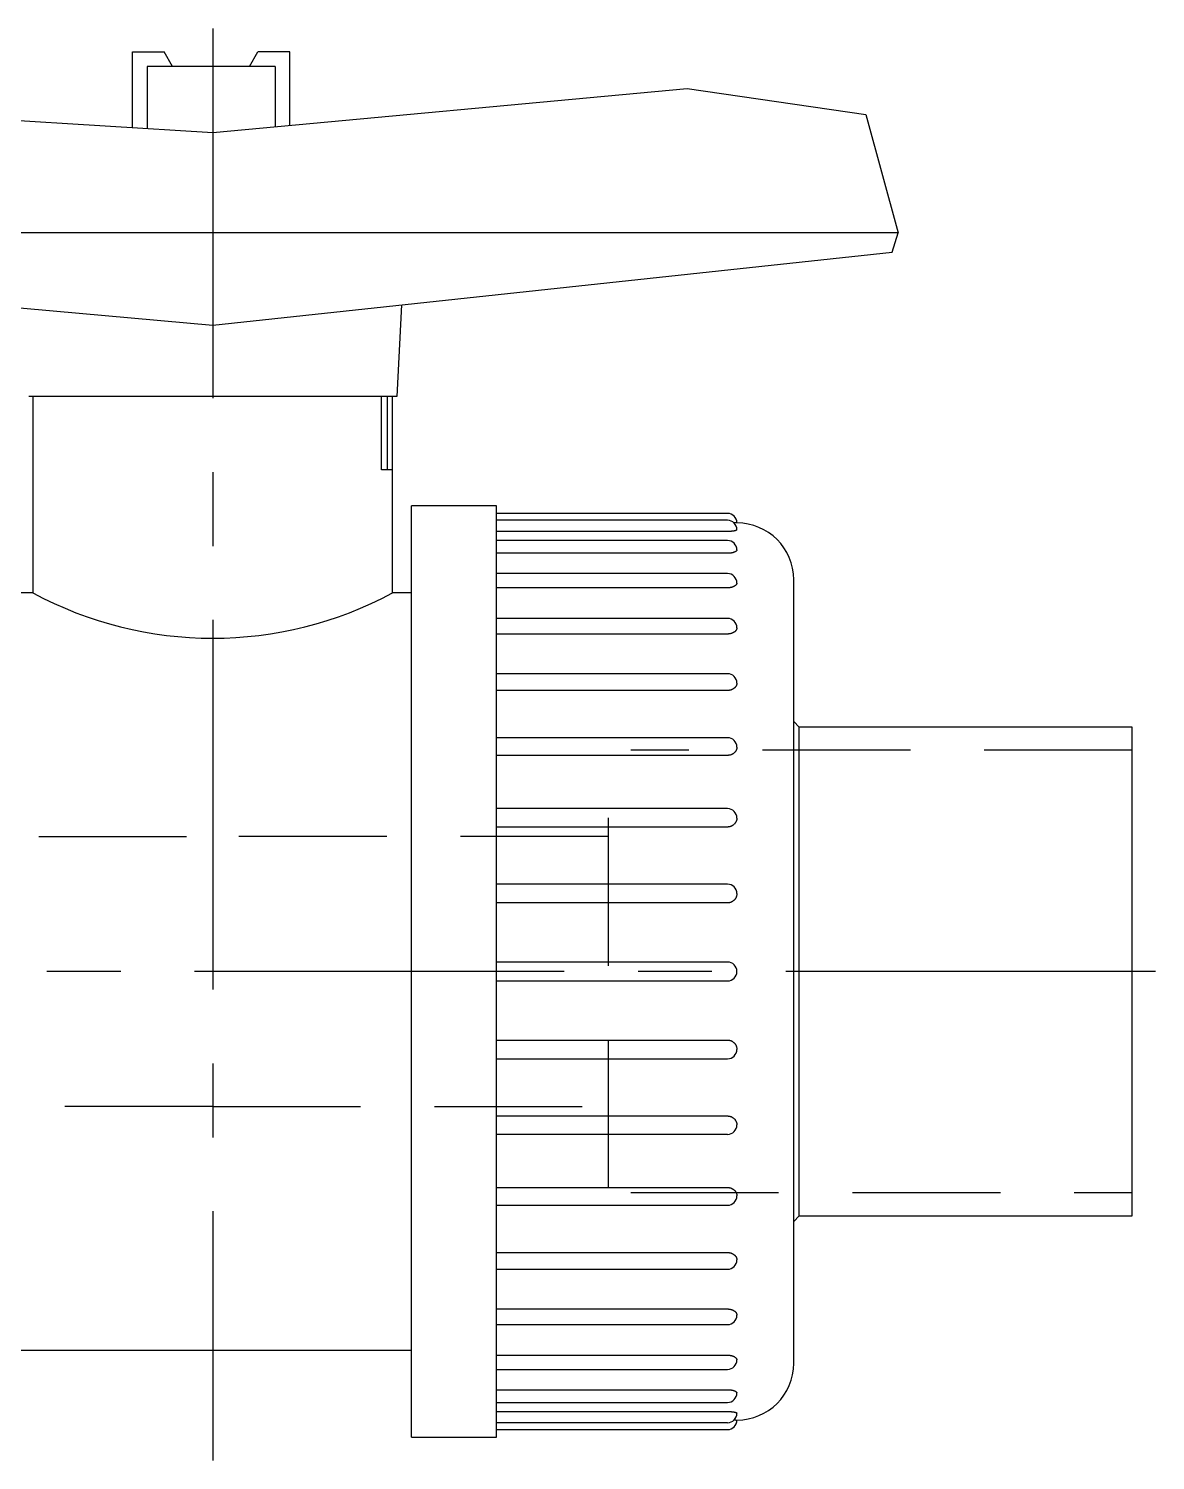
# Model space of a CAD drawing. Extents: x -245 to 42, y -75 to 81.
# Drawn here: x -169.5 to -72.7, y -42 to 81 of the extents above; entities that cross this region are included whole.
import ezdxf

# ---------------------------------------------------------------- set-up
doc = ezdxf.new("R2010")
doc.units = 0
doc.linetypes.add('CENTER', pattern=[50.8, 31.75, -6.35, 6.35, -6.35])
doc.linetypes.add('DASHED', pattern=[19.05, 12.7, -6.35])
doc.layers.get('0').update_dxf_attribs({"linetype": 'CONTINUOUS'})
doc.layers.add('CENTER', color=1, linetype='CENTER')

msp = doc.modelspace()

# ---------------------------------------------------------------- linework, layer by layer
at = {"color": 7, "linetype": 'CONTINUOUS'}
for p, q in [((-160.61, 72.5), (-160.61, 79)), ((-160.61, 79), (-157.88, 79)), ((-157.15, 77.74), (-157.88, 79)), ((-150.55, 77.74), (-149.83, 79)), ((-147.09, 79), (-149.83, 79)), ((-147.09, 72.69), (-147.09, 79)), ((-159.35, 77.74), (-159.35, 72.43)), ((-148.35, 77.74), (-159.35, 77.74)), ((-148.35, 77.74), (-148.35, 72.58)), ((-215.54, 75.86), (-153.71, 72.08)), ((-153.71, 72.08), (-112.95, 75.86)), ((-112.95, 75.86), (-97.59, 73.63)), ((-97.59, 73.63), (-94.82, 63.45)), ((-153.71, 72.08), (-153.71, 55.53)), ((-94.82, 63.45), (-223.71, 63.45)), ((-95.34, 61.79), (-94.82, 63.45)), ((-223.08, 61.79), (-153.71, 55.53)), ((-153.71, 55.53), (-95.34, 61.79)), ((-137.48, 57.27), (-137.9, 49.41)), ((-137.9, 49.41), (-169.52, 49.41)), ((-169.16, 49.41), (-169.16, 32.52)), ((-139.2, 43.09), (-139.2, 49.41)), ((-138.72, 49.41), (-138.72, 43.09)), ((-138.26, 42.09), (-138.26, 49.41)), ((-138.26, 43.09), (-139.2, 43.09)), ((-138.26, 32.52), (-138.26, 42.09)), ((-136.64, -40), (-136.64, 40)), ((-129.32, 40), (-136.64, 40)), ((-129.32, -40), (-129.32, 40)), ((-109.48, 39.35), (-129.32, 39.35)), ((-109.48, 38.76), (-129.32, 38.76)), ((-108.9, 38.53), (-108.92, 38.53)), ((-108.89, 38.53), (-108.9, 38.53)), ((-108.88, 38.53), (-108.89, 38.53)), ((-108.86, 38.53), (-108.88, 38.53)), ((-108.85, 38.53), (-108.86, 38.53)), ((-108.84, 38.53), (-108.85, 38.53)), ((-108.83, 38.53), (-108.84, 38.53)), ((-108.82, 38.53), (-108.83, 38.53)), ((-108.81, 38.53), (-108.82, 38.53)), ((-108.8, 38.53), (-108.81, 38.53)), ((-108.79, 38.53), (-108.8, 38.53)), ((-108.78, 38.53), (-108.79, 38.53)), ((-108.77, 38.53), (-108.78, 38.53)), ((-108.76, 38.53), (-108.77, 38.53)), ((-108.75, 38.53), (-108.76, 38.53)), ((-108.75, 38.54), (-108.75, 38.53)), ((-108.74, 38.54), (-108.75, 38.54)), ((-108.73, 38.54), (-108.74, 38.54)), ((-108.72, 38.54), (-108.73, 38.54)), ((-108.72, 38.54), (-108.72, 38.54)), ((-108.71, 38.54), (-108.72, 38.54)), ((-108.71, 38.54), (-108.71, 38.54)), ((-108.7, 38.54), (-108.71, 38.54)), ((-108.7, 38.54), (-108.7, 38.54)), ((-108.69, 38.54), (-108.7, 38.54)), ((-108.69, 38.54), (-108.69, 38.54)), ((-108.68, 38.54), (-108.69, 38.54)), ((-108.68, 38.54), (-108.68, 38.54)), ((-108.68, 38.54), (-108.68, 38.54)), ((-108.68, 38.54), (-108.68, 38.54)), ((-108.67, 38.54), (-108.68, 38.54)), ((-108.67, 38.54), (-108.67, 38.54)), ((-108.67, 38.54), (-108.67, 38.54)), ((-108.67, 38.54), (-108.67, 38.54)), ((-108.67, 38.54), (-108.67, 38.54)), ((-109.48, 37.8), (-129.32, 37.8)), ((-109.48, 37.03), (-129.32, 37.03)), ((-109.45, 37.8), (-109.48, 37.8)), ((-109.41, 37.8), (-109.45, 37.8)), ((-109.38, 37.8), (-109.41, 37.8)), ((-109.34, 37.8), (-109.38, 37.8)), ((-109.31, 37.81), (-109.34, 37.8)), ((-109.27, 37.81), (-109.31, 37.81)), ((-109.24, 37.81), (-109.27, 37.81)), ((-109.2, 37.81), (-109.24, 37.81)), ((-109.17, 37.81), (-109.2, 37.81)), ((-109.13, 37.82), (-109.17, 37.81)), ((-109.1, 37.82), (-109.13, 37.82)), ((-109.07, 37.82), (-109.1, 37.82)), ((-109.04, 37.83), (-109.07, 37.82)), ((-109.01, 37.83), (-109.04, 37.83)), ((-108.98, 37.84), (-109.01, 37.83)), ((-108.95, 37.84), (-108.98, 37.84)), ((-108.93, 37.84), (-108.95, 37.84)), ((-108.9, 37.85), (-108.93, 37.84)), ((-108.87, 37.85), (-108.9, 37.85)), ((-108.85, 37.86), (-108.87, 37.85)), ((-108.83, 37.87), (-108.85, 37.86)), ((-108.81, 37.87), (-108.83, 37.87)), ((-108.79, 37.88), (-108.81, 37.87)), ((-108.77, 37.88), (-108.79, 37.88)), ((-108.75, 37.89), (-108.77, 37.88)), ((-108.74, 37.89), (-108.75, 37.89)), ((-108.72, 37.9), (-108.74, 37.89)), ((-108.71, 37.91), (-108.72, 37.9)), ((-108.7, 37.91), (-108.71, 37.91)), ((-108.69, 37.92), (-108.7, 37.91)), ((-108.68, 37.93), (-108.69, 37.92)), ((-108.67, 37.94), (-108.68, 37.93)), ((-108.68, 37.93), (-108.68, 37.93)), ((-108.67, 37.95), (-108.67, 37.94)), ((-108.67, 37.95), (-108.67, 37.95)), ((-109.48, 35.93), (-129.32, 35.93)), ((-109.45, 35.93), (-109.48, 35.93)), ((-109.41, 35.93), (-109.45, 35.93)), ((-109.38, 35.93), (-109.41, 35.93)), ((-109.34, 35.93), (-109.38, 35.93)), ((-109.31, 35.93), (-109.34, 35.93)), ((-109.27, 35.94), (-109.31, 35.93)), ((-109.24, 35.94), (-109.27, 35.94)), ((-109.2, 35.94), (-109.24, 35.94)), ((-109.17, 35.95), (-109.2, 35.94)), ((-109.13, 35.96), (-109.17, 35.95)), ((-109.1, 35.96), (-109.13, 35.96)), ((-109.07, 35.97), (-109.1, 35.96)), ((-109.04, 35.97), (-109.07, 35.97)), ((-109.01, 35.98), (-109.04, 35.97)), ((-108.98, 35.99), (-109.01, 35.98)), ((-108.95, 36), (-108.98, 35.99)), ((-108.93, 36.01), (-108.95, 36)), ((-108.9, 36.02), (-108.93, 36.01)), ((-108.87, 36.03), (-108.9, 36.02)), ((-108.85, 36.04), (-108.87, 36.03)), ((-108.83, 36.05), (-108.85, 36.04)), ((-108.81, 36.06), (-108.83, 36.05)), ((-108.79, 36.07), (-108.81, 36.06)), ((-108.77, 36.08), (-108.79, 36.07)), ((-108.75, 36.09), (-108.77, 36.08)), ((-108.74, 36.1), (-108.75, 36.09)), ((-108.72, 36.11), (-108.74, 36.1)), ((-108.71, 36.13), (-108.72, 36.11)), ((-108.7, 36.14), (-108.71, 36.13)), ((-108.69, 36.15), (-108.7, 36.14)), ((-108.68, 36.16), (-108.69, 36.15)), ((-108.67, 36.19), (-108.68, 36.18)), ((-108.68, 36.18), (-108.68, 36.16)), ((-108.67, 36.21), (-108.67, 36.2)), ((-108.67, 36.2), (-108.67, 36.19)), ((-109.48, 34.19), (-129.32, 34.19)), ((-108.74, 33.21), (-108.75, 33.19)), ((-108.72, 33.23), (-108.74, 33.21)), ((-108.71, 33.25), (-108.72, 33.23)), ((-108.7, 33.26), (-108.71, 33.25)), ((-108.69, 33.28), (-108.7, 33.26)), ((-108.68, 33.3), (-108.69, 33.28)), ((-108.67, 33.34), (-108.68, 33.32)), ((-108.68, 33.32), (-108.68, 33.3)), ((-108.67, 33.37), (-108.67, 33.36)), ((-108.67, 33.36), (-108.67, 33.34)), ((-103.79, -33.66), (-103.79, 33.66)), ((-169.16, 32.52), (-170.79, 32.52)), ((-136.64, 32.52), (-138.26, 32.52)), ((-109.48, 32.96), (-129.32, 32.96)), ((-109.45, 32.96), (-109.48, 32.96)), ((-109.41, 32.96), (-109.45, 32.96)), ((-109.38, 32.96), (-109.41, 32.96)), ((-109.34, 32.97), (-109.38, 32.96)), ((-109.31, 32.97), (-109.34, 32.97)), ((-109.27, 32.97), (-109.31, 32.97)), ((-109.24, 32.98), (-109.27, 32.97)), ((-109.2, 32.99), (-109.24, 32.98)), ((-109.17, 32.99), (-109.2, 32.99)), ((-109.13, 33), (-109.17, 32.99)), ((-109.1, 33.01), (-109.13, 33)), ((-109.07, 33.02), (-109.1, 33.01)), ((-109.04, 33.03), (-109.07, 33.02)), ((-109.01, 33.04), (-109.04, 33.03)), ((-108.98, 33.05), (-109.01, 33.04)), ((-108.95, 33.06), (-108.98, 33.05)), ((-108.93, 33.07), (-108.95, 33.06)), ((-108.9, 33.09), (-108.93, 33.07)), ((-108.87, 33.1), (-108.9, 33.09)), ((-108.85, 33.12), (-108.87, 33.1)), ((-108.83, 33.13), (-108.85, 33.12)), ((-108.81, 33.15), (-108.83, 33.13)), ((-108.79, 33.16), (-108.81, 33.15)), ((-108.77, 33.18), (-108.79, 33.16)), ((-108.75, 33.19), (-108.77, 33.18)), ((-109.48, 30.33), (-129.32, 30.33)), ((-108.67, 29.52), (-108.67, 29.5)), ((-109.48, 28.99), (-129.32, 28.99)), ((-109.45, 28.99), (-109.48, 28.99)), ((-109.41, 28.99), (-109.45, 28.99)), ((-109.38, 29), (-109.41, 28.99)), ((-109.34, 29), (-109.38, 29)), ((-109.31, 29), (-109.34, 29)), ((-109.27, 29.01), (-109.31, 29)), ((-109.24, 29.02), (-109.27, 29.01)), ((-109.2, 29.03), (-109.24, 29.02)), ((-109.17, 29.03), (-109.2, 29.03)), ((-109.13, 29.04), (-109.17, 29.03)), ((-109.1, 29.06), (-109.13, 29.04)), ((-109.07, 29.07), (-109.1, 29.06)), ((-109.04, 29.08), (-109.07, 29.07)), ((-109.01, 29.09), (-109.04, 29.08)), ((-108.98, 29.11), (-109.01, 29.09)), ((-108.95, 29.12), (-108.98, 29.11)), ((-108.93, 29.14), (-108.95, 29.12)), ((-108.9, 29.15), (-108.93, 29.14)), ((-108.87, 29.17), (-108.9, 29.15)), ((-108.85, 29.19), (-108.87, 29.17)), ((-108.83, 29.21), (-108.85, 29.19)), ((-108.81, 29.23), (-108.83, 29.21)), ((-108.79, 29.25), (-108.81, 29.23)), ((-108.77, 29.27), (-108.79, 29.25)), ((-108.75, 29.29), (-108.77, 29.27)), ((-108.74, 29.31), (-108.75, 29.29)), ((-108.72, 29.33), (-108.74, 29.31)), ((-108.71, 29.36), (-108.72, 29.33)), ((-108.7, 29.38), (-108.71, 29.36)), ((-108.69, 29.4), (-108.7, 29.38)), ((-108.68, 29.43), (-108.69, 29.4)), ((-108.67, 29.48), (-108.68, 29.45)), ((-108.68, 29.45), (-108.68, 29.43)), ((-108.67, 29.5), (-108.67, 29.48)), ((-109.48, 25.58), (-129.32, 25.58)), ((-108.7, 24.6), (-108.71, 24.58)), ((-108.69, 24.63), (-108.7, 24.6)), ((-108.68, 24.66), (-108.69, 24.63)), ((-108.67, 24.72), (-108.68, 24.69)), ((-108.68, 24.69), (-108.68, 24.66)), ((-108.67, 24.77), (-108.67, 24.74)), ((-108.67, 24.74), (-108.67, 24.72)), ((-109.48, 24.14), (-129.32, 24.14)), ((-109.45, 24.14), (-109.48, 24.14)), ((-109.41, 24.14), (-109.45, 24.14)), ((-109.38, 24.15), (-109.41, 24.14)), ((-109.34, 24.15), (-109.38, 24.15)), ((-109.31, 24.16), (-109.34, 24.15)), ((-109.27, 24.16), (-109.31, 24.16)), ((-109.24, 24.17), (-109.27, 24.16)), ((-109.2, 24.18), (-109.24, 24.17)), ((-109.17, 24.19), (-109.2, 24.18)), ((-109.13, 24.2), (-109.17, 24.19)), ((-109.1, 24.22), (-109.13, 24.2)), ((-109.07, 24.23), (-109.1, 24.22)), ((-109.04, 24.25), (-109.07, 24.23)), ((-109.01, 24.26), (-109.04, 24.25)), ((-108.98, 24.28), (-109.01, 24.26)), ((-108.95, 24.3), (-108.98, 24.28)), ((-108.93, 24.32), (-108.95, 24.3)), ((-108.9, 24.34), (-108.93, 24.32)), ((-108.87, 24.36), (-108.9, 24.34)), ((-108.85, 24.38), (-108.87, 24.36)), ((-108.83, 24.4), (-108.85, 24.38)), ((-108.81, 24.43), (-108.83, 24.4)), ((-108.79, 24.45), (-108.81, 24.43)), ((-108.77, 24.47), (-108.79, 24.45)), ((-108.75, 24.5), (-108.77, 24.47)), ((-108.74, 24.52), (-108.75, 24.5)), ((-108.72, 24.55), (-108.74, 24.52)), ((-108.71, 24.58), (-108.72, 24.55)), ((-103.31, 21), (-103.79, 21.49)), ((-103.31, -21), (-103.31, 21)), ((-74.71, 21), (-103.31, 21)), ((-74.71, -21), (-74.71, 21)), ((-109.48, 20.08), (-129.32, 20.08)), ((-109.48, 18.56), (-129.32, 18.56)), ((-109.45, 18.56), (-109.48, 18.56)), ((-109.41, 18.56), (-109.45, 18.56)), ((-109.38, 18.57), (-109.41, 18.56)), ((-109.34, 18.57), (-109.38, 18.57)), ((-109.31, 18.58), (-109.34, 18.57)), ((-109.27, 18.58), (-109.31, 18.58)), ((-109.24, 18.59), (-109.27, 18.58)), ((-109.2, 18.6), (-109.24, 18.59)), ((-109.17, 18.62), (-109.2, 18.6)), ((-109.13, 18.63), (-109.17, 18.62)), ((-109.1, 18.64), (-109.13, 18.63)), ((-109.07, 18.66), (-109.1, 18.64)), ((-109.04, 18.68), (-109.07, 18.66)), ((-109.01, 18.7), (-109.04, 18.68)), ((-108.98, 18.71), (-109.01, 18.7)), ((-108.95, 18.73), (-108.98, 18.71)), ((-108.93, 18.75), (-108.95, 18.73)), ((-108.9, 18.78), (-108.93, 18.75)), ((-108.87, 18.8), (-108.9, 18.78)), ((-108.85, 18.83), (-108.87, 18.8)), ((-108.83, 18.85), (-108.85, 18.83)), ((-108.81, 18.88), (-108.83, 18.85)), ((-108.79, 18.91), (-108.81, 18.88)), ((-108.77, 18.93), (-108.79, 18.91)), ((-108.75, 18.96), (-108.77, 18.93)), ((-108.74, 18.99), (-108.75, 18.96)), ((-108.72, 19.02), (-108.74, 18.99)), ((-108.71, 19.05), (-108.72, 19.02)), ((-108.7, 19.08), (-108.71, 19.05)), ((-108.69, 19.11), (-108.7, 19.08)), ((-108.68, 19.14), (-108.69, 19.11)), ((-108.67, 19.21), (-108.68, 19.18)), ((-108.68, 19.18), (-108.68, 19.14)), ((-108.67, 19.27), (-108.67, 19.24)), ((-108.67, 19.24), (-108.67, 19.21)), ((-109.48, 13.99), (-129.32, 13.99)), ((-109.48, 12.41), (-129.32, 12.41)), ((-109.45, 12.41), (-109.48, 12.41)), ((-109.41, 12.42), (-109.45, 12.41)), ((-109.38, 12.42), (-109.41, 12.42)), ((-109.34, 12.43), (-109.38, 12.42)), ((-109.31, 12.43), (-109.34, 12.43)), ((-109.27, 12.44), (-109.31, 12.43)), ((-109.24, 12.45), (-109.27, 12.44)), ((-109.2, 12.46), (-109.24, 12.45)), ((-109.17, 12.47), (-109.2, 12.46)), ((-109.13, 12.49), (-109.17, 12.47)), ((-109.1, 12.51), (-109.13, 12.49)), ((-109.07, 12.52), (-109.1, 12.51)), ((-109.04, 12.54), (-109.07, 12.52)), ((-109.01, 12.56), (-109.04, 12.54)), ((-108.98, 12.58), (-109.01, 12.56)), ((-108.95, 12.6), (-108.98, 12.58)), ((-108.93, 12.62), (-108.95, 12.6)), ((-108.9, 12.65), (-108.93, 12.62)), ((-108.87, 12.67), (-108.9, 12.65)), ((-108.85, 12.7), (-108.87, 12.67)), ((-108.83, 12.73), (-108.85, 12.7)), ((-108.81, 12.76), (-108.83, 12.73)), ((-108.79, 12.79), (-108.81, 12.76)), ((-108.77, 12.82), (-108.79, 12.79)), ((-108.75, 12.85), (-108.77, 12.82)), ((-108.74, 12.88), (-108.75, 12.85)), ((-108.72, 12.91), (-108.74, 12.88)), ((-108.71, 12.94), (-108.72, 12.91)), ((-108.7, 12.98), (-108.71, 12.94)), ((-108.69, 13.01), (-108.7, 12.98)), ((-108.68, 13.04), (-108.69, 13.01)), ((-108.67, 13.11), (-108.68, 13.08)), ((-108.68, 13.08), (-108.68, 13.04)), ((-108.67, 13.18), (-108.67, 13.15)), ((-108.67, 13.15), (-108.67, 13.11)), ((-109.48, 7.5), (-129.32, 7.5)), ((-108.87, 6.16), (-108.9, 6.13)), ((-108.85, 6.19), (-108.87, 6.16)), ((-108.83, 6.22), (-108.85, 6.19)), ((-108.81, 6.25), (-108.83, 6.22)), ((-108.79, 6.28), (-108.81, 6.25)), ((-108.77, 6.31), (-108.79, 6.28)), ((-108.75, 6.34), (-108.77, 6.31)), ((-108.74, 6.37), (-108.75, 6.34)), ((-108.72, 6.41), (-108.74, 6.37)), ((-108.71, 6.44), (-108.72, 6.41)), ((-108.7, 6.48), (-108.71, 6.44)), ((-108.69, 6.51), (-108.7, 6.48)), ((-108.68, 6.55), (-108.69, 6.51)), ((-108.67, 6.62), (-108.68, 6.59)), ((-108.68, 6.59), (-108.68, 6.55)), ((-108.67, 6.69), (-108.67, 6.66)), ((-108.67, 6.66), (-108.67, 6.62)), ((-109.48, 5.89), (-129.32, 5.89)), ((-109.45, 5.89), (-109.48, 5.89)), ((-109.41, 5.89), (-109.45, 5.89)), ((-109.38, 5.9), (-109.41, 5.89)), ((-109.34, 5.9), (-109.38, 5.9)), ((-109.31, 5.91), (-109.34, 5.9)), ((-109.27, 5.92), (-109.31, 5.91)), ((-109.24, 5.93), (-109.27, 5.92)), ((-109.2, 5.94), (-109.24, 5.93)), ((-109.17, 5.95), (-109.2, 5.94)), ((-109.13, 5.97), (-109.17, 5.95)), ((-109.1, 5.99), (-109.13, 5.97)), ((-109.07, 6), (-109.1, 5.99)), ((-109.04, 6.02), (-109.07, 6)), ((-109.01, 6.04), (-109.04, 6.02)), ((-108.98, 6.06), (-109.01, 6.04)), ((-108.95, 6.09), (-108.98, 6.06)), ((-108.93, 6.11), (-108.95, 6.09)), ((-108.9, 6.13), (-108.93, 6.11)), ((-109.48, 0.81), (-129.32, 0.81)), ((-129.32, -0.81), (-109.48, -0.81)), ((-129.32, -5.89), (-109.48, -5.89)), ((-109.48, -5.89), (-109.45, -5.89)), ((-109.45, -5.89), (-109.41, -5.89)), ((-109.41, -5.89), (-109.38, -5.9)), ((-109.38, -5.9), (-109.34, -5.9)), ((-109.34, -5.9), (-109.31, -5.91)), ((-109.31, -5.91), (-109.27, -5.92)), ((-109.27, -5.92), (-109.24, -5.93)), ((-109.24, -5.93), (-109.2, -5.94)), ((-109.2, -5.94), (-109.17, -5.95)), ((-109.17, -5.95), (-109.13, -5.97)), ((-109.13, -5.97), (-109.1, -5.99)), ((-109.1, -5.99), (-109.07, -6)), ((-109.07, -6), (-109.04, -6.02)), ((-109.04, -6.02), (-109.01, -6.04)), ((-109.01, -6.04), (-108.98, -6.06)), ((-108.98, -6.06), (-108.95, -6.09)), ((-108.95, -6.09), (-108.93, -6.11)), ((-108.93, -6.11), (-108.9, -6.13)), ((-108.9, -6.13), (-108.87, -6.16)), ((-108.87, -6.16), (-108.85, -6.19)), ((-108.85, -6.19), (-108.83, -6.22)), ((-108.83, -6.22), (-108.81, -6.25)), ((-108.81, -6.25), (-108.79, -6.28)), ((-108.79, -6.28), (-108.77, -6.31)), ((-108.77, -6.31), (-108.75, -6.34)), ((-108.75, -6.34), (-108.74, -6.37)), ((-108.74, -6.37), (-108.72, -6.41)), ((-108.72, -6.41), (-108.71, -6.44)), ((-108.71, -6.44), (-108.7, -6.48)), ((-108.7, -6.48), (-108.69, -6.51)), ((-108.69, -6.51), (-108.68, -6.55)), ((-108.68, -6.55), (-108.68, -6.59)), ((-108.68, -6.59), (-108.67, -6.62)), ((-108.67, -6.62), (-108.67, -6.66)), ((-108.67, -6.66), (-108.67, -6.69)), ((-129.32, -7.5), (-109.48, -7.5)), ((-129.32, -12.41), (-109.48, -12.41)), ((-109.48, -12.41), (-109.45, -12.41)), ((-109.45, -12.41), (-109.41, -12.42)), ((-109.41, -12.42), (-109.38, -12.42)), ((-109.38, -12.42), (-109.34, -12.43)), ((-109.34, -12.43), (-109.31, -12.43)), ((-109.31, -12.43), (-109.27, -12.44)), ((-109.27, -12.44), (-109.24, -12.45)), ((-109.24, -12.45), (-109.2, -12.46)), ((-109.2, -12.46), (-109.17, -12.47)), ((-109.17, -12.47), (-109.13, -12.49)), ((-109.13, -12.49), (-109.1, -12.51)), ((-109.1, -12.51), (-109.07, -12.52)), ((-109.07, -12.52), (-109.04, -12.54)), ((-109.04, -12.54), (-109.01, -12.56)), ((-109.01, -12.56), (-108.98, -12.58)), ((-108.98, -12.58), (-108.95, -12.6)), ((-108.95, -12.6), (-108.93, -12.62)), ((-108.93, -12.62), (-108.9, -12.65)), ((-108.9, -12.65), (-108.87, -12.67)), ((-108.87, -12.67), (-108.85, -12.7)), ((-108.85, -12.7), (-108.83, -12.73)), ((-108.83, -12.73), (-108.81, -12.76)), ((-108.81, -12.76), (-108.79, -12.79)), ((-108.79, -12.79), (-108.77, -12.82)), ((-108.77, -12.82), (-108.75, -12.85)), ((-108.75, -12.85), (-108.74, -12.88)), ((-108.74, -12.88), (-108.72, -12.91)), ((-108.72, -12.91), (-108.71, -12.94)), ((-108.71, -12.94), (-108.7, -12.98)), ((-108.7, -12.98), (-108.69, -13.01)), ((-108.69, -13.01), (-108.68, -13.04)), ((-108.68, -13.04), (-108.68, -13.08)), ((-108.68, -13.08), (-108.67, -13.11)), ((-108.67, -13.11), (-108.67, -13.15)), ((-108.67, -13.15), (-108.67, -13.18)), ((-129.32, -13.99), (-109.48, -13.99)), ((-129.32, -18.56), (-109.48, -18.56)), ((-109.48, -18.56), (-109.45, -18.56)), ((-109.45, -18.56), (-109.41, -18.56)), ((-109.41, -18.56), (-109.38, -18.57)), ((-109.38, -18.57), (-109.34, -18.57)), ((-109.34, -18.57), (-109.31, -18.58)), ((-109.31, -18.58), (-109.27, -18.58)), ((-109.27, -18.58), (-109.24, -18.59)), ((-109.24, -18.59), (-109.2, -18.6)), ((-109.2, -18.6), (-109.17, -18.62)), ((-109.17, -18.62), (-109.13, -18.63)), ((-109.13, -18.63), (-109.1, -18.64)), ((-109.1, -18.64), (-109.07, -18.66)), ((-109.07, -18.66), (-109.04, -18.68)), ((-109.04, -18.68), (-109.01, -18.7)), ((-109.01, -18.7), (-108.98, -18.71)), ((-108.98, -18.71), (-108.95, -18.73)), ((-108.95, -18.73), (-108.93, -18.75)), ((-108.93, -18.75), (-108.9, -18.78)), ((-108.9, -18.78), (-108.87, -18.8)), ((-108.87, -18.8), (-108.85, -18.83)), ((-108.85, -18.83), (-108.83, -18.85)), ((-108.83, -18.85), (-108.81, -18.88)), ((-108.81, -18.88), (-108.79, -18.91)), ((-108.79, -18.91), (-108.77, -18.93)), ((-108.77, -18.93), (-108.75, -18.96)), ((-108.75, -18.96), (-108.74, -18.99)), ((-108.74, -18.99), (-108.72, -19.02)), ((-108.72, -19.02), (-108.71, -19.05)), ((-108.71, -19.05), (-108.7, -19.08)), ((-108.7, -19.08), (-108.69, -19.11)), ((-108.69, -19.11), (-108.68, -19.14)), ((-108.68, -19.14), (-108.68, -19.18)), ((-108.68, -19.18), (-108.67, -19.21)), ((-108.67, -19.21), (-108.67, -19.24)), ((-108.67, -19.24), (-108.67, -19.27)), ((-129.32, -20.08), (-109.48, -20.08)), ((-103.79, -21.49), (-103.31, -21)), ((-103.31, -21), (-74.71, -21)), ((-129.32, -24.14), (-109.48, -24.14)), ((-109.48, -24.14), (-109.45, -24.14)), ((-109.45, -24.14), (-109.41, -24.14)), ((-109.41, -24.14), (-109.38, -24.15)), ((-109.38, -24.15), (-109.34, -24.15)), ((-109.34, -24.15), (-109.31, -24.16)), ((-109.31, -24.16), (-109.27, -24.16)), ((-109.27, -24.16), (-109.24, -24.17)), ((-109.24, -24.17), (-109.2, -24.18)), ((-109.2, -24.18), (-109.17, -24.19)), ((-109.17, -24.19), (-109.13, -24.2)), ((-109.13, -24.2), (-109.1, -24.22)), ((-109.1, -24.22), (-109.07, -24.23)), ((-109.07, -24.23), (-109.04, -24.25)), ((-109.04, -24.25), (-109.01, -24.26)), ((-109.01, -24.26), (-108.98, -24.28)), ((-108.98, -24.28), (-108.95, -24.3)), ((-108.95, -24.3), (-108.93, -24.32)), ((-108.93, -24.32), (-108.9, -24.34)), ((-108.9, -24.34), (-108.87, -24.36)), ((-108.87, -24.36), (-108.85, -24.38)), ((-108.85, -24.38), (-108.83, -24.4)), ((-108.83, -24.4), (-108.81, -24.43)), ((-108.81, -24.43), (-108.79, -24.45)), ((-108.79, -24.45), (-108.77, -24.47)), ((-108.77, -24.47), (-108.75, -24.5)), ((-108.75, -24.5), (-108.74, -24.52)), ((-108.74, -24.52), (-108.72, -24.55)), ((-108.72, -24.55), (-108.71, -24.58)), ((-108.71, -24.58), (-108.7, -24.6)), ((-129.32, -25.58), (-109.48, -25.58)), ((-108.7, -24.6), (-108.69, -24.63)), ((-108.69, -24.63), (-108.68, -24.66)), ((-108.68, -24.66), (-108.68, -24.69)), ((-108.68, -24.69), (-108.67, -24.72)), ((-108.67, -24.72), (-108.67, -24.74)), ((-108.67, -24.74), (-108.67, -24.77)), ((-129.32, -28.99), (-109.48, -28.99)), ((-109.48, -28.99), (-109.45, -28.99)), ((-109.45, -28.99), (-109.41, -28.99)), ((-109.41, -28.99), (-109.38, -29)), ((-109.38, -29), (-109.34, -29)), ((-109.34, -29), (-109.31, -29)), ((-109.31, -29), (-109.27, -29.01)), ((-109.27, -29.01), (-109.24, -29.02)), ((-109.24, -29.02), (-109.2, -29.03)), ((-109.2, -29.03), (-109.17, -29.03)), ((-109.17, -29.03), (-109.13, -29.04)), ((-109.13, -29.04), (-109.1, -29.06)), ((-109.1, -29.06), (-109.07, -29.07)), ((-109.07, -29.07), (-109.04, -29.08)), ((-109.04, -29.08), (-109.01, -29.09)), ((-109.01, -29.09), (-108.98, -29.11)), ((-108.98, -29.11), (-108.95, -29.12)), ((-108.95, -29.12), (-108.93, -29.14)), ((-108.93, -29.14), (-108.9, -29.15)), ((-108.9, -29.15), (-108.87, -29.17)), ((-108.87, -29.17), (-108.85, -29.19)), ((-108.85, -29.19), (-108.83, -29.21)), ((-108.83, -29.21), (-108.81, -29.23)), ((-108.81, -29.23), (-108.79, -29.25)), ((-108.79, -29.25), (-108.77, -29.27)), ((-108.77, -29.27), (-108.75, -29.29)), ((-108.75, -29.29), (-108.74, -29.31)), ((-108.74, -29.31), (-108.72, -29.33)), ((-108.72, -29.33), (-108.71, -29.36)), ((-108.71, -29.36), (-108.7, -29.38)), ((-108.7, -29.38), (-108.69, -29.4)), ((-108.69, -29.4), (-108.68, -29.43)), ((-108.68, -29.43), (-108.68, -29.45)), ((-108.68, -29.45), (-108.67, -29.48)), ((-108.67, -29.48), (-108.67, -29.5)), ((-108.67, -29.5), (-108.67, -29.52)), ((-129.32, -30.33), (-109.48, -30.33)), ((-170.79, -32.52), (-136.64, -32.52)), ((-129.32, -32.96), (-109.48, -32.96)), ((-109.48, -32.96), (-109.45, -32.96)), ((-109.45, -32.96), (-109.41, -32.96)), ((-109.41, -32.96), (-109.38, -32.96)), ((-109.38, -32.96), (-109.34, -32.97)), ((-109.34, -32.97), (-109.31, -32.97)), ((-109.31, -32.97), (-109.27, -32.97)), ((-109.27, -32.97), (-109.24, -32.98)), ((-109.24, -32.98), (-109.2, -32.99)), ((-109.2, -32.99), (-109.17, -32.99)), ((-109.17, -32.99), (-109.13, -33)), ((-109.13, -33), (-109.1, -33.01)), ((-109.1, -33.01), (-109.07, -33.02)), ((-109.07, -33.02), (-109.04, -33.03)), ((-109.04, -33.03), (-109.01, -33.04)), ((-109.01, -33.04), (-108.98, -33.05)), ((-108.98, -33.05), (-108.95, -33.06)), ((-108.95, -33.06), (-108.93, -33.07)), ((-108.93, -33.07), (-108.9, -33.09)), ((-108.9, -33.09), (-108.87, -33.1)), ((-108.87, -33.1), (-108.85, -33.12)), ((-108.85, -33.12), (-108.83, -33.13)), ((-108.83, -33.13), (-108.81, -33.15)), ((-108.81, -33.15), (-108.79, -33.16)), ((-108.79, -33.16), (-108.77, -33.18)), ((-108.77, -33.18), (-108.75, -33.19)), ((-108.75, -33.19), (-108.74, -33.21)), ((-129.32, -34.19), (-109.48, -34.19)), ((-108.74, -33.21), (-108.72, -33.23)), ((-108.72, -33.23), (-108.71, -33.25)), ((-108.71, -33.25), (-108.7, -33.26)), ((-108.7, -33.26), (-108.69, -33.28)), ((-108.69, -33.28), (-108.68, -33.3)), ((-108.68, -33.3), (-108.68, -33.32)), ((-108.68, -33.32), (-108.67, -33.34)), ((-108.67, -33.34), (-108.67, -33.36)), ((-108.67, -33.36), (-108.67, -33.37)), ((-129.32, -35.93), (-109.48, -35.93)), ((-109.48, -35.93), (-109.45, -35.93)), ((-109.45, -35.93), (-109.41, -35.93)), ((-109.41, -35.93), (-109.38, -35.93)), ((-109.38, -35.93), (-109.34, -35.93)), ((-109.34, -35.93), (-109.31, -35.93)), ((-109.31, -35.93), (-109.27, -35.94)), ((-109.27, -35.94), (-109.24, -35.94)), ((-109.24, -35.94), (-109.2, -35.94)), ((-109.2, -35.94), (-109.17, -35.95)), ((-109.17, -35.95), (-109.13, -35.96)), ((-109.13, -35.96), (-109.1, -35.96)), ((-109.1, -35.96), (-109.07, -35.97)), ((-109.07, -35.97), (-109.04, -35.97)), ((-109.04, -35.97), (-109.01, -35.98)), ((-109.01, -35.98), (-108.98, -35.99)), ((-108.98, -35.99), (-108.95, -36)), ((-108.95, -36), (-108.93, -36.01)), ((-108.93, -36.01), (-108.9, -36.02)), ((-108.9, -36.02), (-108.87, -36.03)), ((-108.87, -36.03), (-108.85, -36.04)), ((-108.85, -36.04), (-108.83, -36.05)), ((-108.83, -36.05), (-108.81, -36.06)), ((-108.81, -36.06), (-108.79, -36.07)), ((-108.79, -36.07), (-108.77, -36.08)), ((-108.77, -36.08), (-108.75, -36.09)), ((-108.75, -36.09), (-108.74, -36.1)), ((-108.74, -36.1), (-108.72, -36.11)), ((-108.72, -36.11), (-108.71, -36.13)), ((-108.71, -36.13), (-108.7, -36.14)), ((-108.7, -36.14), (-108.69, -36.15)), ((-108.69, -36.15), (-108.68, -36.16)), ((-108.68, -36.16), (-108.68, -36.18)), ((-108.68, -36.18), (-108.67, -36.19)), ((-108.67, -36.19), (-108.67, -36.2)), ((-108.67, -36.2), (-108.67, -36.21)), ((-129.32, -37.03), (-109.48, -37.03)), ((-129.32, -37.8), (-109.48, -37.8)), ((-109.48, -37.8), (-109.45, -37.8)), ((-109.45, -37.8), (-109.41, -37.8)), ((-109.41, -37.8), (-109.38, -37.8)), ((-109.38, -37.8), (-109.34, -37.8)), ((-109.34, -37.8), (-109.31, -37.81)), ((-109.31, -37.81), (-109.27, -37.81)), ((-109.27, -37.81), (-109.24, -37.81)), ((-109.24, -37.81), (-109.2, -37.81)), ((-109.2, -37.81), (-109.17, -37.81)), ((-109.17, -37.81), (-109.13, -37.82)), ((-109.13, -37.82), (-109.1, -37.82)), ((-109.1, -37.82), (-109.07, -37.82)), ((-109.07, -37.82), (-109.04, -37.83)), ((-109.04, -37.83), (-109.01, -37.83)), ((-109.01, -37.83), (-108.98, -37.84)), ((-108.98, -37.84), (-108.95, -37.84)), ((-108.95, -37.84), (-108.93, -37.84)), ((-108.93, -37.84), (-108.9, -37.85)), ((-108.9, -37.85), (-108.87, -37.85)), ((-108.87, -37.85), (-108.85, -37.86)), ((-108.85, -37.86), (-108.83, -37.87)), ((-108.83, -37.87), (-108.81, -37.87)), ((-108.81, -37.87), (-108.79, -37.88)), ((-108.79, -37.88), (-108.77, -37.88)), ((-108.77, -37.88), (-108.75, -37.89)), ((-108.75, -37.89), (-108.74, -37.89)), ((-108.74, -37.89), (-108.72, -37.9)), ((-108.72, -37.9), (-108.71, -37.91)), ((-108.71, -37.91), (-108.7, -37.91)), ((-108.7, -37.91), (-108.69, -37.92)), ((-108.69, -37.92), (-108.68, -37.93)), ((-108.68, -37.93), (-108.67, -37.94)), ((-108.68, -37.93), (-108.68, -37.93)), ((-108.67, -37.94), (-108.67, -37.95)), ((-108.67, -37.95), (-108.67, -37.95)), ((-129.32, -38.76), (-109.48, -38.76)), ((-129.32, -39.35), (-109.48, -39.35)), ((-108.92, -38.53), (-108.9, -38.53)), ((-108.9, -38.53), (-108.89, -38.53)), ((-108.89, -38.53), (-108.88, -38.53)), ((-108.88, -38.53), (-108.86, -38.53)), ((-108.86, -38.53), (-108.85, -38.53)), ((-108.85, -38.53), (-108.84, -38.53)), ((-108.84, -38.53), (-108.83, -38.53)), ((-108.83, -38.53), (-108.82, -38.53)), ((-108.82, -38.53), (-108.81, -38.53)), ((-108.81, -38.53), (-108.8, -38.53)), ((-108.8, -38.53), (-108.79, -38.53)), ((-108.79, -38.53), (-108.78, -38.53)), ((-108.78, -38.53), (-108.77, -38.53)), ((-108.77, -38.53), (-108.76, -38.53)), ((-108.76, -38.53), (-108.75, -38.53)), ((-108.75, -38.53), (-108.75, -38.54)), ((-108.75, -38.54), (-108.74, -38.54)), ((-108.74, -38.54), (-108.73, -38.54)), ((-108.73, -38.54), (-108.72, -38.54)), ((-108.72, -38.54), (-108.71, -38.54)), ((-108.72, -38.54), (-108.72, -38.54)), ((-108.71, -38.54), (-108.7, -38.54)), ((-108.71, -38.54), (-108.71, -38.54)), ((-108.7, -38.54), (-108.69, -38.54)), ((-108.7, -38.54), (-108.7, -38.54)), ((-108.69, -38.54), (-108.68, -38.54)), ((-108.69, -38.54), (-108.69, -38.54)), ((-108.68, -38.54), (-108.67, -38.54)), ((-108.68, -38.54), (-108.68, -38.54)), ((-108.68, -38.54), (-108.68, -38.54)), ((-108.68, -38.54), (-108.68, -38.54)), ((-108.67, -38.54), (-108.67, -38.54)), ((-108.67, -38.54), (-108.67, -38.54)), ((-108.67, -38.54), (-108.67, -38.54)), ((-108.67, -38.54), (-108.67, -38.54)), ((-136.64, -40), (-129.32, -40))]:
    msp.add_line(p, q, dxfattribs=at)
at = {"color": 3, "linetype": 'DASHED'}
for p, q in [((-119.71, -18.56), (-119.71, 18.56)), ((-74.71, 19), (-117.78, 19)), ((-187.71, 11.6), (-153.71, 11.6)), ((-119.71, 11.6), (-153.71, 11.6)), ((-153.71, -11.6), (-187.71, -11.6)), ((-153.71, -11.6), (-119.71, -11.6)), ((-117.78, -19), (-74.71, -19))]:
    msp.add_line(p, q, dxfattribs=at)
at = {"color": 7, "linetype": 'CONTINUOUS'}
for centre, radius, start, end in [((-109.48, 38.54), 0.813, 0, 90), ((-109.48, 37.95), 0.813, 0, 90), ((-108.67, 33.66), 4.88, 0, 90), ((-109.48, 36.21), 0.813, 0, 90), ((-109.48, 33.37), 0.813, 0, 90), ((-153.71, 61.21), 32.58, 241.6971, 298.3029), ((-109.48, 29.52), 0.813, 0, 90), ((-109.48, 24.77), 0.813, 0, 90), ((-109.48, 19.27), 0.813, 0, 90), ((-109.48, 13.18), 0.813, 0, 90), ((-109.48, 6.69), 0.813, 0, 90), ((-109.48, 0), 0.813, 0, 90), ((-109.48, 0), 0.813, 270, 0), ((-109.48, -6.69), 0.813, 270, 0), ((-109.48, -13.18), 0.813, 270, 0), ((-109.48, -19.27), 0.813, 270, 0), ((-109.48, -24.77), 0.813, 270, 0), ((-109.48, -29.52), 0.813, 270, 0), ((-109.48, -33.37), 0.813, 270, 0), ((-108.67, -33.66), 4.88, 270, 0), ((-109.48, -36.21), 0.813, 270, 0), ((-109.48, -37.95), 0.813, 270, 0), ((-109.48, -38.54), 0.813, 270, 0)]:
    msp.add_arc(centre, radius, start, end, dxfattribs=at)
at = {"layer": 'CENTER', "color": 1, "linetype": 'CENTER'}
for p, q in [((-153.71, 81), (-153.71, -42)), ((-72.71, 0), (-234.71, 0))]:
    msp.add_line(p, q, dxfattribs=at)

doc.saveas('drawing.dxf')
